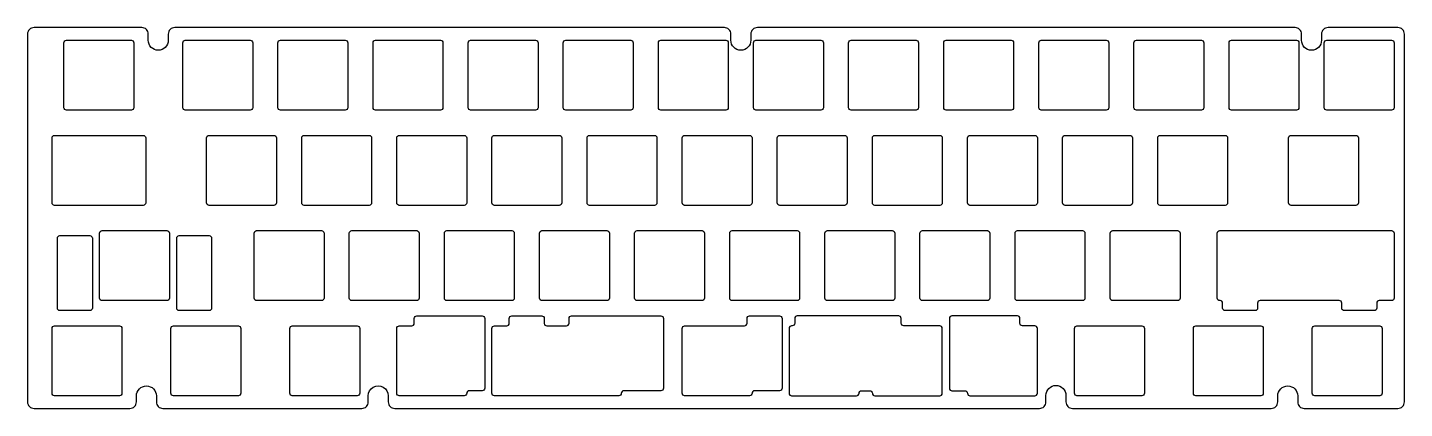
# Model space of a CAD drawing. Header units: millimetres. Extents: x 0 to 276, y -136 to -60.
import ezdxf

# ---------------------------------------------------------------- set-up
doc = ezdxf.new("R2010")
doc.units = ezdxf.units.MM
doc.layers.get('0').update_dxf_attribs({"linetype": 'CONTINUOUS'})

msp = doc.modelspace()

# ---------------------------------------------------------------- linework, layer by layer
for points in [[(274.48, -136.03, 0.414214), (275.78, -134.73), (275.78, -61.12, 0.414214), (274.48, -59.82), (260.47, -59.82, 0.414214), (259.17, -61.12), (259.17, -62.37, -1), (255.17, -62.37), (255.17, -61.12, 0.414214), (253.87, -59.82), (146.17, -59.82, 0.414214), (144.87, -61.12), (144.87, -62.35, -1), (140.87, -62.35), (140.87, -61.12, 0.414214), (139.57, -59.82), (29.48, -59.82, 0.414214), (28.18, -61.12), (28.18, -62.37, -1), (24.18, -62.37), (24.18, -61.12, 0.414214), (22.88, -59.82), (1.3, -59.82, 0.414214), (0, -61.12), (0, -134.73, 0.414214), (1.3, -136.03), (20.51, -136.03, 0.414214), (21.81, -134.73), (21.81, -133.53, -1), (25.81, -133.53), (25.81, -134.73, 0.414214), (27.11, -136.03), (66.95, -136.03, 0.41463), (68.25, -134.73), (68.25, -133.5, -1.001421), (72.25, -133.5), (72.24, -134.73, 0.41463), (73.54, -136.03), (202.68, -136.03, 0.414214), (203.98, -134.73), (203.98, -133.43, -1), (207.98, -133.43), (207.98, -134.73, 0.414214), (209.28, -136.03), (249.11, -136.03, 0.414214), (250.41, -134.73), (250.41, -133.53, -1), (254.41, -133.53), (254.41, -134.73, 0.414214), (255.71, -136.03)], [(7.79, -62.35), (20.79, -62.35, -0.414214), (21.29, -62.85), (21.29, -75.85, -0.414214), (20.79, -76.35), (7.79, -76.35, -0.414214), (7.29, -75.85), (7.29, -62.85, -0.414214)], [(31.6, -62.35), (44.6, -62.35, -0.414214), (45.1, -62.85), (45.1, -75.85, -0.414214), (44.6, -76.35), (31.6, -76.35, -0.414214), (31.1, -75.85), (31.1, -62.85, -0.414214)], [(50.65, -62.35), (63.65, -62.35, -0.414214), (64.15, -62.85), (64.15, -75.85, -0.414214), (63.65, -76.35), (50.65, -76.35, -0.414214), (50.15, -75.85), (50.15, -62.85, -0.414214)], [(69.7, -62.35), (82.7, -62.35, -0.414214), (83.2, -62.85), (83.2, -75.85, -0.414214), (82.7, -76.35), (69.7, -76.35, -0.414214), (69.2, -75.85), (69.2, -62.85, -0.414214)], [(88.75, -62.35), (101.75, -62.35, -0.414214), (102.25, -62.85), (102.25, -75.85, -0.414214), (101.75, -76.35), (88.75, -76.35, -0.414214), (88.25, -75.85), (88.25, -62.85, -0.414214)], [(107.8, -62.35), (120.8, -62.35, -0.414214), (121.3, -62.85), (121.3, -75.85, -0.414214), (120.8, -76.35), (107.8, -76.35, -0.414214), (107.3, -75.85), (107.3, -62.85, -0.414214)], [(126.85, -62.35), (139.85, -62.35, -0.414214), (140.35, -62.85), (140.35, -75.85, -0.414214), (139.85, -76.35), (126.85, -76.35, -0.414214), (126.35, -75.85), (126.35, -62.85, -0.414214)], [(145.9, -62.35), (158.9, -62.35, -0.414214), (159.4, -62.85), (159.4, -75.85, -0.414214), (158.9, -76.35), (145.9, -76.35, -0.414214), (145.4, -75.85), (145.4, -62.85, -0.414214)], [(164.95, -62.35), (177.95, -62.35, -0.414214), (178.45, -62.85), (178.45, -75.85, -0.414214), (177.95, -76.35), (164.95, -76.35, -0.414214), (164.45, -75.85), (164.45, -62.85, -0.414214)], [(184, -62.35), (197, -62.35, -0.414214), (197.5, -62.85), (197.5, -75.85, -0.414214), (197, -76.35), (184, -76.35, -0.414214), (183.5, -75.85), (183.5, -62.85, -0.414214)], [(203.05, -62.35), (216.05, -62.35, -0.414214), (216.55, -62.85), (216.55, -75.85, -0.414214), (216.05, -76.35), (203.05, -76.35, -0.414214), (202.55, -75.85), (202.55, -62.85, -0.414214)], [(222.1, -62.35), (235.1, -62.35, -0.414214), (235.6, -62.85), (235.6, -75.85, -0.414214), (235.1, -76.35), (222.1, -76.35, -0.414214), (221.6, -75.85), (221.6, -62.85, -0.414214)], [(241.15, -62.35), (254.15, -62.35, -0.414214), (254.65, -62.85), (254.65, -75.85, -0.414214), (254.15, -76.35), (241.15, -76.35, -0.414214), (240.65, -75.85), (240.65, -62.85, -0.414214)], [(260.2, -62.35), (273.2, -62.35, -0.414214), (273.7, -62.85), (273.7, -75.85, -0.414214), (273.2, -76.35), (260.2, -76.35, -0.414214), (259.7, -75.85), (259.7, -62.85, -0.414214)], [(23.67, -81.9), (23.67, -94.9, -0.414214), (23.17, -95.4), (5.41, -95.4, -0.414214), (4.91, -94.9), (4.91, -81.9, -0.414214), (5.41, -81.4), (23.17, -81.4, -0.414214)], [(36.36, -81.4), (49.36, -81.4, -0.414214), (49.86, -81.9), (49.86, -94.9, -0.414214), (49.36, -95.4), (36.36, -95.4, -0.414214), (35.86, -94.9), (35.86, -81.9, -0.414214)], [(55.41, -81.4), (68.41, -81.4, -0.414214), (68.91, -81.9), (68.91, -94.9, -0.414214), (68.41, -95.4), (55.41, -95.4, -0.414214), (54.91, -94.9), (54.91, -81.9, -0.414214)], [(74.46, -81.4), (87.46, -81.4, -0.414214), (87.96, -81.9), (87.96, -94.9, -0.414214), (87.46, -95.4), (74.46, -95.4, -0.414214), (73.96, -94.9), (73.96, -81.9, -0.414214)], [(93.51, -81.4), (106.51, -81.4, -0.414214), (107.01, -81.9), (107.01, -94.9, -0.414214), (106.51, -95.4), (93.51, -95.4, -0.414214), (93.01, -94.9), (93.01, -81.9, -0.414214)], [(112.56, -81.4), (125.56, -81.4, -0.414214), (126.06, -81.9), (126.06, -94.9, -0.414214), (125.56, -95.4), (112.56, -95.4, -0.414214), (112.06, -94.9), (112.06, -81.9, -0.414214)], [(131.61, -81.4), (144.61, -81.4, -0.414214), (145.11, -81.9), (145.11, -94.9, -0.414214), (144.61, -95.4), (131.61, -95.4, -0.414214), (131.11, -94.9), (131.11, -81.9, -0.414214)], [(150.66, -81.4), (163.66, -81.4, -0.414214), (164.16, -81.9), (164.16, -94.9, -0.414214), (163.66, -95.4), (150.66, -95.4, -0.414214), (150.16, -94.9), (150.16, -81.9, -0.414214)], [(169.71, -81.4), (182.71, -81.4, -0.414214), (183.21, -81.9), (183.21, -94.9, -0.414214), (182.71, -95.4), (169.71, -95.4, -0.414214), (169.21, -94.9), (169.21, -81.9, -0.414214)], [(188.76, -81.4), (201.76, -81.4, -0.414214), (202.26, -81.9), (202.26, -94.9, -0.414214), (201.76, -95.4), (188.76, -95.4, -0.414214), (188.26, -94.9), (188.26, -81.9, -0.414214)], [(207.81, -81.4), (220.81, -81.4, -0.414214), (221.31, -81.9), (221.31, -94.9, -0.414214), (220.81, -95.4), (207.81, -95.4, -0.414214), (207.31, -94.9), (207.31, -81.9, -0.414214)], [(226.86, -81.4), (239.86, -81.4, -0.414214), (240.36, -81.9), (240.36, -94.9, -0.414214), (239.86, -95.4), (226.86, -95.4, -0.414214), (226.36, -94.9), (226.36, -81.9, -0.414214)], [(253.06, -81.4), (266.06, -81.4, -0.414214), (266.56, -81.9), (266.56, -94.9, -0.414214), (266.06, -95.4), (253.06, -95.4, -0.414214), (252.56, -94.9), (252.56, -81.9, -0.414214)], [(6.49, -101.45), (12.49, -101.45, -0.414214), (12.99, -101.95), (12.99, -115.95, -0.414214), (12.49, -116.45), (6.49, -116.45, -0.414214), (5.99, -115.95), (5.99, -101.95, -0.414214)], [(14.93, -100.45), (27.93, -100.45, -0.414214), (28.43, -100.95), (28.43, -113.95, -0.414214), (27.93, -114.45), (14.93, -114.45, -0.414214), (14.43, -113.95), (14.43, -100.95, -0.414214)], [(30.37, -101.45), (36.37, -101.45, -0.414214), (36.87, -101.95), (36.87, -115.95, -0.414214), (36.37, -116.45), (30.37, -116.45, -0.414214), (29.87, -115.95), (29.87, -101.95, -0.414214)], [(45.89, -100.45), (58.89, -100.45, -0.414214), (59.39, -100.95), (59.39, -113.95, -0.414214), (58.89, -114.45), (45.89, -114.45, -0.414214), (45.39, -113.95), (45.39, -100.95, -0.414214)], [(64.94, -100.45), (77.94, -100.45, -0.414214), (78.44, -100.95), (78.44, -113.95, -0.414214), (77.94, -114.45), (64.94, -114.45, -0.414214), (64.44, -113.95), (64.44, -100.95, -0.414214)], [(83.99, -100.45), (96.99, -100.45, -0.414214), (97.49, -100.95), (97.49, -113.95, -0.414214), (96.99, -114.45), (83.99, -114.45, -0.414214), (83.49, -113.95), (83.49, -100.95, -0.414214)], [(103.04, -100.45), (116.04, -100.45, -0.414214), (116.54, -100.95), (116.54, -113.95, -0.414214), (116.04, -114.45), (103.04, -114.45, -0.414214), (102.54, -113.95), (102.54, -100.95, -0.414214)], [(122.09, -100.45), (135.09, -100.45, -0.414214), (135.59, -100.95), (135.59, -113.95, -0.414214), (135.09, -114.45), (122.09, -114.45, -0.414214), (121.59, -113.95), (121.59, -100.95, -0.414214)], [(141.14, -100.45), (154.14, -100.45, -0.414214), (154.64, -100.95), (154.64, -113.95, -0.414214), (154.14, -114.45), (141.14, -114.45, -0.414214), (140.64, -113.95), (140.64, -100.95, -0.414214)], [(160.19, -100.45), (173.19, -100.45, -0.414214), (173.69, -100.95), (173.69, -113.95, -0.414214), (173.19, -114.45), (160.19, -114.45, -0.414214), (159.69, -113.95), (159.69, -100.95, -0.414214)], [(179.24, -100.45), (192.24, -100.45, -0.414214), (192.74, -100.95), (192.74, -113.95, -0.414214), (192.24, -114.45), (179.24, -114.45, -0.414214), (178.74, -113.95), (178.74, -100.95, -0.414214)], [(198.29, -100.45), (211.29, -100.45, -0.414214), (211.79, -100.95), (211.79, -113.95, -0.414214), (211.29, -114.45), (198.29, -114.45, -0.414214), (197.79, -113.95), (197.79, -100.95, -0.414214)], [(217.34, -100.45), (230.34, -100.45, -0.414214), (230.84, -100.95), (230.84, -113.95, -0.414214), (230.34, -114.45), (217.34, -114.45, -0.414214), (216.84, -113.95), (216.84, -100.95, -0.414214)], [(273.2, -114.45), (270.73, -114.45, 0.414214), (270.23, -114.95), (270.23, -115.95, -0.414214), (269.73, -116.45), (263.73, -116.45, -0.414214), (263.23, -115.95), (263.23, -114.95, 0.414214), (262.73, -114.45), (246.86, -114.45, 0.414214), (246.36, -114.95), (246.36, -115.95, -0.414214), (245.86, -116.45), (239.86, -116.45, -0.414214), (239.36, -115.95), (239.36, -114.95, 0.414214), (238.86, -114.45), (238.77, -114.45, -0.414214), (238.27, -113.95), (238.27, -100.95, -0.414214), (238.77, -100.45), (273.2, -100.45, -0.414214), (273.7, -100.95), (273.7, -113.95, -0.414214)], [(91.07, -132.5), (88.46, -132.5, 0.414214), (87.96, -133, -0.414214), (87.46, -133.5), (74.46, -133.5, -0.414214), (73.96, -133), (73.96, -120, -0.414214), (74.46, -119.5), (76.96, -119.5, 0.414214), (77.46, -119), (77.46, -118, -0.414214), (77.96, -117.5), (91.07, -117.5, -0.414214), (91.57, -118), (91.57, -132, -0.414214)], [(126.86, -132.5), (119.42, -132.5, 0.414214), (118.92, -133, -0.414214), (118.42, -133.5), (93.51, -133.5, -0.414214), (93.01, -133), (93.01, -120, -0.414214), (93.51, -119.5), (95.98, -119.5, 0.414214), (96.48, -119), (96.48, -118, -0.414214), (96.98, -117.5), (102.98, -117.5, -0.414214), (103.48, -118), (103.48, -119, 0.414214), (103.98, -119.5), (107.95, -119.5, 0.414214), (108.45, -119), (108.45, -118, -0.414214), (108.95, -117.5), (126.86, -117.5, -0.414214), (127.36, -118), (127.36, -132, -0.414214)], [(150.61, -132.5), (145.61, -132.5, 0.414214), (145.11, -133, -0.414214), (144.61, -133.5), (131.61, -133.5, -0.414214), (131.11, -133), (131.11, -120, -0.414214), (131.61, -119.5), (143.61, -119.5, 0.414214), (144.11, -119), (144.11, -118, -0.414214), (144.61, -117.5), (150.61, -117.5, -0.414214), (151.11, -118), (151.11, -132, -0.414214)], [(169.21, -133, 0.414214), (169.71, -133.5), (182.71, -133.5, 0.414214), (183.21, -133), (183.21, -120, 0.414214), (182.71, -119.5), (175.48, -119.5, -0.414214), (174.98, -119), (174.98, -118, 0.414214), (174.48, -117.5), (154.16, -117.5, 0.414214), (153.66, -118), (153.66, -119, -0.414214), (153.16, -119.5), (153.04, -119.5, 0.414214), (152.54, -120), (152.54, -133, 0.414214), (153.04, -133.5), (166.04, -133.5, 0.414214), (166.54, -133, -0.414214), (167.04, -132.5), (168.71, -132.5, -0.414214)], [(188.26, -133, 0.414214), (188.76, -133.5), (201.76, -133.5, 0.414214), (202.26, -133), (202.26, -120, 0.414214), (201.76, -119.5), (199.26, -119.5, -0.414214), (198.76, -119), (198.76, -118, 0.414214), (198.26, -117.5), (185.15, -117.5, 0.414214), (184.65, -118), (184.65, -132, 0.414214), (185.15, -132.5), (187.76, -132.5, -0.414214)], [(5.41, -119.5), (18.41, -119.5, -0.414214), (18.91, -120), (18.91, -133, -0.414214), (18.41, -133.5), (5.41, -133.5, -0.414214), (4.91, -133), (4.91, -120, -0.414214)], [(29.22, -119.5), (42.22, -119.5, -0.414214), (42.72, -120), (42.72, -133, -0.414214), (42.22, -133.5), (29.22, -133.5, -0.414214), (28.72, -133), (28.72, -120, -0.414214)], [(53.03, -119.5), (66.03, -119.5, -0.414214), (66.53, -120), (66.53, -133, -0.414214), (66.03, -133.5), (53.03, -133.5, -0.414214), (52.53, -133), (52.53, -120, -0.414214)], [(210.19, -119.5), (223.19, -119.5, -0.414214), (223.69, -120), (223.69, -133, -0.414214), (223.19, -133.5), (210.19, -133.5, -0.414214), (209.69, -133), (209.69, -120, -0.414214)], [(234.01, -119.5), (247.01, -119.5, -0.414214), (247.51, -120), (247.51, -133, -0.414214), (247.01, -133.5), (234.01, -133.5, -0.414214), (233.51, -133), (233.51, -120, -0.414214)], [(257.82, -119.5), (270.82, -119.5, -0.414214), (271.32, -120), (271.32, -133, -0.414214), (270.82, -133.5), (257.82, -133.5, -0.414214), (257.32, -133), (257.32, -120, -0.414214)]]:
    msp.add_lwpolyline(points, format="xyb", close=True)

doc.saveas('drawing.dxf')
